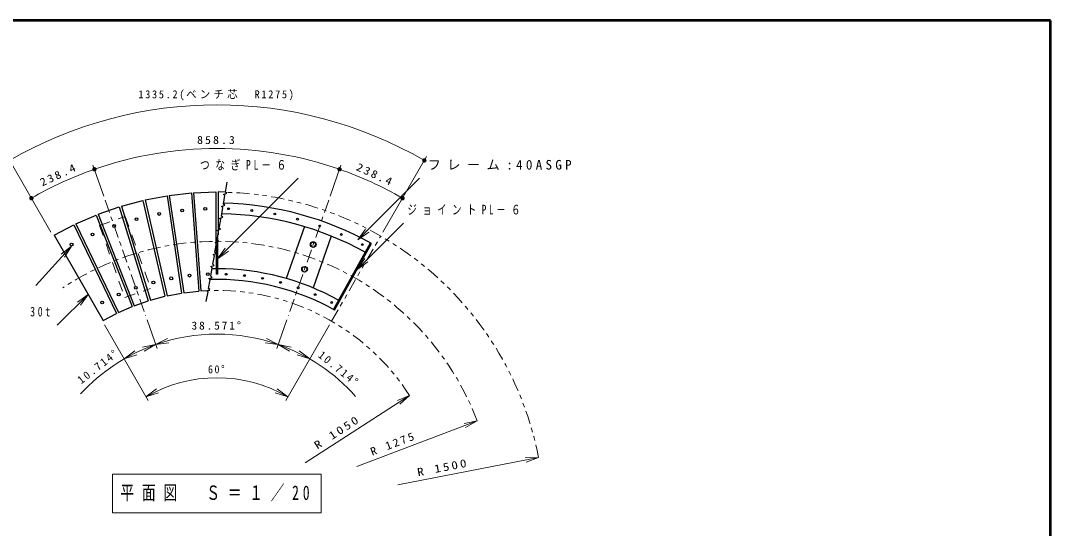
# Model space of a CAD drawing. Units: millimetres on the paper, scale 1:20. Extents: x -365 to 12, y -40 to 257.
# Drawn here: x -235.9 to 0, y 140.7 to 257 of the extents above; entities that cross this region are included whole.
import ezdxf

# ---------------------------------------------------------------- set-up
doc = ezdxf.new("R2010")
doc.units = ezdxf.units.MM
for name, pattern in [('USER1', [4.5, 2.5, -2]), ('USER2', [6, 3, -1, 1, -1]), ('USER3', [8, 3, -1, 1, -1, 1, -1])]:
    doc.linetypes.add(name, pattern=pattern)
doc.layers.add('LY_1', color=7, linetype='Continuous', lineweight=25)
doc.layers.add('LY_2', color=7, linetype='Continuous', lineweight=13)
doc.styles.add('ＭＳ ゴシック', font='')
doc.styles.get('ＭＳ ゴシック').set_extended_font_data('MS Gothic')

# ---------------------------------------------------------------- blocks, each defined once
blk = doc.blocks.new('open_arrow')
at = {"color": 0, "linetype": 'Continuous', "lineweight": -2}
blk.add_lwpolyline([(7.5, 1.25), (0, 0), (7.5, -1.25)], dxfattribs=at)
blk = doc.blocks.new('filled_dot')
at = {"color": 0, "linetype": 'Continuous', "lineweight": -2, "const_width": 1.25}
blk.add_lwpolyline([(-0.625, 0, 1), (0.625, 0, 1)], format="xyb", close=True, dxfattribs=at)

msp = doc.modelspace()

# ---------------------------------------------------------------- linework, layer by layer
at = {"layer": 'LY_1', "lineweight": 13}
for p, q in [((-228.907, 208.586), (-238.88, 225.861)), ((-152.881, 208.541), (-142.881, 225.861)), ((-216.807, 216.818), (-219.284, 223.897)), ((-164.954, 216.818), (-162.476, 223.897)), ((-190.73, 202.435), (-172.266, 220.9)), ((-158.608, 206.805), (-144.466, 220.947)), ((-158.769, 200.035), (-148.162, 210.641)), ((-224.173, 205.391), (-232.33, 196.388)), ((-220.373, 194.317), (-227.444, 187.246)), ((-216.649, 187.355), (-206.63, 170.003)), ((-206.899, 188.501), (-204.587, 181.894)), ((-174.862, 188.501), (-177.174, 181.894)), ((-165.13, 187.323), (-175.13, 170.003)), ((-170.704, 155.751), (-146.776, 171.202)), ((-158.872, 154.899), (-131.296, 165.388)), ((-149.42, 150.731), (-117.242, 156.947)), ((-214.78, 153.123), (-214.78, 144.323)), ((-166.98, 153.123), (-214.78, 153.123)), ((-166.98, 144.323), (-166.98, 153.123)), ((-214.78, 144.323), (-166.98, 144.323))]:
    msp.add_line(p, q, dxfattribs=at)
at = {"layer": 'LY_1'}
for p, q in [((-201.812, 216.966), (-196.744, 217.537)), ((-196.744, 217.537), (-195.061, 195.084)), ((-196.233, 217.575), (-191.137, 217.766)), ((-196.233, 217.575), (-194.55, 195.122)), ((-191.136, 217.766), (-191.136, 205.066)), ((-190.624, 217.766), (-190.624, 207.97)), ((-188.908, 217.702), (-190.624, 217.766)), ((-212.755, 214.508), (-207.829, 215.828)), ((-207.829, 215.827), (-202.819, 193.876)), ((-207.329, 215.941), (-202.318, 216.89)), ((-207.329, 215.941), (-202.319, 193.99)), ((-202.318, 216.89), (-198.963, 194.625)), ((-201.812, 216.966), (-198.456, 194.702)), ((-223.21, 210.446), (-218.535, 212.485)), ((-218.535, 212.485), (-210.309, 191.526)), ((-218.058, 212.672), (-213.244, 214.357)), ((-218.058, 212.672), (-209.832, 191.713)), ((-213.244, 214.357), (-206.608, 192.841)), ((-212.755, 214.508), (-206.118, 192.992)), ((-228.18, 207.84), (-223.671, 210.223)), ((-223.671, 210.223), (-213.902, 189.937)), ((-223.21, 210.446), (-213.44, 190.16)), ((-228.18, 207.84), (-216.922, 188.341)), ((-170.842, 209.83), (-174.999, 197.95)), ((-164.707, 207.683), (-168.864, 195.803)), ((-191.03, 205.667), (-191.03, 198.973)), ((-190.73, 207.368), (-190.73, 198.973)), ((-169.434, 205.818), (-169.056, 206.292)), ((-169.434, 205.818), (-169.212, 205.253)), ((-169.212, 205.253), (-168.613, 205.163)), ((-169.056, 206.292), (-168.456, 206.201)), ((-168.613, 205.163), (-168.235, 205.637)), ((-168.456, 206.201), (-168.235, 205.637)), ((-164.197, 190.857), (-155.747, 206.101)), ((-163.936, 190.711), (-155.485, 205.955)), ((-171.416, 200.154), (-171.038, 200.628)), ((-171.038, 200.628), (-170.438, 200.538)), ((-170.438, 200.538), (-170.217, 199.974)), ((-171.416, 200.154), (-171.194, 199.59)), ((-171.194, 199.59), (-170.595, 199.5)), ((-170.595, 199.5), (-170.217, 199.974)), ((-206.118, 192.992), (-202.819, 193.876)), ((-202.319, 193.99), (-198.962, 194.625)), ((-198.456, 194.702), (-195.061, 195.084)), ((-194.55, 195.122), (-192.879, 195.185)), ((-213.44, 190.16), (-210.309, 191.526)), ((-209.832, 191.713), (-206.608, 192.841)), ((-216.922, 188.341), (-213.902, 189.937))]:
    msp.add_line(p, q, dxfattribs=at)
at = {"layer": 'LY_1', "linetype": 'USER2', "lineweight": 13}
for p, q in [((-216.477, 215.874), (-207.229, 189.445)), ((-165.284, 215.874), (-174.532, 189.445))]:
    msp.add_line(p, q, dxfattribs=at)
at = {"layer": 'LY_1', "linetype": 'USER1', "lineweight": 13}
for p, q in [((-217.775, 210.122), (-211.876, 212.187)), ((-217.775, 210.122), (-211.995, 193.605)), ((-211.876, 212.187), (-206.096, 195.669)), ((-211.995, 193.605), (-206.096, 195.669))]:
    msp.add_line(p, q, dxfattribs=at)
at = {"layer": 'LY_1', "linetype": 'USER3', "lineweight": 13}
msp.add_line((-164.63, 188.189), (-153.38, 207.675), dxfattribs=at)
at = {"layer": 'LY_1'}
msp.add_lwpolyline([(-193.323, 192.663), (-192.928, 194.906), (-193.234, 195.163), (-192.483, 195.437), (-192.789, 195.694), (-192.442, 197.663), (-192.748, 197.92), (-191.996, 198.194), (-192.303, 198.451), (-191.955, 200.421), (-192.262, 200.678), (-191.51, 200.952), (-191.817, 201.209), (-191.469, 203.178), (-191.776, 203.435), (-191.024, 203.709), (-191.33, 203.966), (-190.983, 205.936), (-191.289, 206.193), (-190.538, 206.466), (-190.844, 206.724), (-190.497, 208.693), (-190.803, 208.95), (-190.051, 209.224), (-190.358, 209.481), (-190.011, 211.451), (-190.317, 211.708), (-189.565, 211.981), (-189.872, 212.238), (-189.524, 214.208), (-189.831, 214.465), (-189.079, 214.739), (-189.385, 214.996), (-189.038, 216.966), (-189.345, 217.223), (-188.593, 217.496), (-188.899, 217.753), (-188.504, 219.996)], dxfattribs=at)
for centre, radius in [((-204.127, 212.731), 0.325), ((-198.858, 213.525), 0.325), ((-193.545, 213.923), 0.325), ((-188.216, 213.923), 0.2), ((-182.903, 213.525), 0.2), ((-177.634, 212.731), 0.2), ((-214.413, 209.975), 0.325), ((-209.321, 211.545), 0.325), ((-172.439, 211.545), 0.2), ((-167.348, 209.975), 0.2), ((-219.373, 208.028), 0.325), ((-162.388, 208.028), 0.2), ((-224.173, 205.716), 0.325), ((-168.834, 205.727), 0.65), ((-157.587, 205.716), 0.2), ((-170.816, 200.064), 0.65), ((-201.338, 197.992), 0.325), ((-197.178, 198.619), 0.325), ((-192.984, 198.934), 0.325), ((-188.777, 198.934), 0.2), ((-184.582, 198.619), 0.2), ((-180.423, 197.992), 0.2), ((-209.459, 195.816), 0.325), ((-205.439, 197.056), 0.325), ((-176.322, 197.056), 0.2), ((-172.302, 195.816), 0.2), ((-213.374, 194.28), 0.325), ((-168.386, 194.28), 0.2), ((-217.164, 192.455), 0.325), ((-164.597, 192.455), 0.2)]:
    msp.add_circle(centre, radius, dxfattribs=at)
at = {"layer": 'LY_1', "lineweight": 13}
for radius, start, end in [(95, 60.00003, 120.00002), (85, 70.71432, 109.28574), (85, 109.28574, 120.00002), (85, 60.00003, 70.71432), (42.5, 70.71433, 109.28576), (42.5, 109.28574, 137.28577), (42.5, 41.666, 70.71429), (32.5, 59.99996, 120.00003)]:
    msp.add_arc((-190.88, 142.723), radius, start, end, dxfattribs=at)
at = {"layer": 'LY_1', "linetype": 'USER3', "lineweight": 13}
for radius, start, end in [(75, 10.93226, 88.4939), (52.5, 32.85072, 92.18132)]:
    msp.add_arc((-190.88, 142.723), radius, start, end, dxfattribs=at)
at = {"layer": 'LY_1'}
for radius, start, end in [(72.465, 60.76105, 88.79332), (70.035, 60.99824, 89.10097), (57.465, 90.14955, 91.11473), (56.25, 89.84718, 90.14955), (57.465, 60.99825, 89.85041), (55.035, 60.68593, 91.61217)]:
    msp.add_arc((-190.88, 142.723), radius, start, end, dxfattribs=at)
at = {"layer": 'LY_1', "linetype": 'USER2', "lineweight": 13}
msp.add_arc((-190.88, 142.723), 63.75, 20.82613, 123.61763, dxfattribs=at)
at = {"layer": 'LY_2', "lineweight": 50}
for p, q in [((0, 257), (-365, 257)), ((0, 0), (0, 257))]:
    msp.add_line(p, q, dxfattribs=at)

# ---------------------------------------------------------------- block references
at = {"layer": 'LY_1', "lineweight": 13, "xscale": 0.4, "yscale": 0.4}
for name, p, rotation in [('filled_dot', (-143.381, 224.995), 150.9), ('filled_dot', (-218.954, 222.953), 200.3), ('filled_dot', (-218.954, 222.953), 18.3), ('filled_dot', (-162.807, 222.953), 339.7), ('filled_dot', (-162.807, 222.953), 161.7), ('filled_dot', (-233.38, 216.335), 29), ('filled_dot', (-148.381, 216.335), 151), ('open_arrow', (-158.608, 206.805), 45), ('open_arrow', (-224.173, 205.391), 227.8), ('open_arrow', (-190.73, 202.435), 45), ('open_arrow', (-158.769, 200.035), 45), ('open_arrow', (-220.373, 194.317), 225), ('open_arrow', (-204.917, 182.838), 17.3), ('open_arrow', (-176.844, 182.838), 162.7), ('open_arrow', (-204.917, 182.838), 201.3), ('open_arrow', (-176.844, 182.838), 338.7), ('open_arrow', (-212.13, 179.529), 28), ('open_arrow', (-169.63, 179.529), 152), ('open_arrow', (-207.13, 170.869), 27.4), ('open_arrow', (-174.63, 170.869), 152.6), ('open_arrow', (-146.776, 171.202), 212.9), ('open_arrow', (-131.296, 165.388), 200.8), ('open_arrow', (-117.242, 156.947), 190.9)]:
    msp.add_blockref(name, p, dxfattribs=dict(at, rotation=rotation))

# ---------------------------------------------------------------- texts
at = {"layer": 'LY_1', "style": 'ＭＳ ゴシック'}
for s, insert, char_height, attachment_point in [('\\T1.32;\\W0.95;1335.2(ベンチ芯\u3000R1275)', (-190.88, 238.723), 1.833, 8), ('\\T1.33;\\W1.1;858.3', (-190.88, 228.723), 1.833, 8), ('\\T1.56;\\W0.75;つなぎPL－６', (-194.781, 223.9), 2.199, 4), ('\\T1.5;フレーム:40ASGP', (-142.608, 223.947), 2.199, 4), ('\\T1.58;\\W0.7;ジョイントPL－６', (-147.252, 213.641), 2.199, 4), ('\\T1.54;\\W0.75;座板：合成木材\u300030t', (-261.366, 190.246), 2.199, 4), ('\\T1.32;\\W1.05;38.571°', (-190.88, 186.223), 1.833, 8), ('\\T1.33;\\W0.9;60°', (-190.88, 176.223), 1.833, 8), ('\\T1.56;\\W0.7;平面図\u3000Ｓ＝１／20', (-190.88, 148.723), 3.299, 5)]:
    msp.add_mtext(s, dxfattribs=dict(at, insert=insert, char_height=char_height, attachment_point=attachment_point))
at = {"layer": 'LY_1', "char_height": 1.833, "attachment_point": 8, "style": 'ＭＳ ゴシック'}
for s, insert, rotation in [('\\T1.33;\\W1.1;238.4', (-226.739, 220.89), 24.643), ('\\T1.33;\\W1.1;238.4', (-155.022, 220.891), 335.357), ('\\T1.32;10.714°', (-217.558, 177.082), 37.827), ('\\T1.32;10.714°', (-163.579, 176.589), 321.125), ('\\T1.33;\\W1.2;R\\~1050', (-162.846, 162.016), 32.851), ('\\T1.33;\\W1.1;R\\~1275', (-150.192, 159.27), 20.826), ('\\T1.33;\\W1.2;R\\~1500', (-138.96, 153.77), 10.932)]:
    msp.add_mtext(s, dxfattribs=dict(at, insert=insert, rotation=rotation))

doc.saveas('drawing.dxf')
